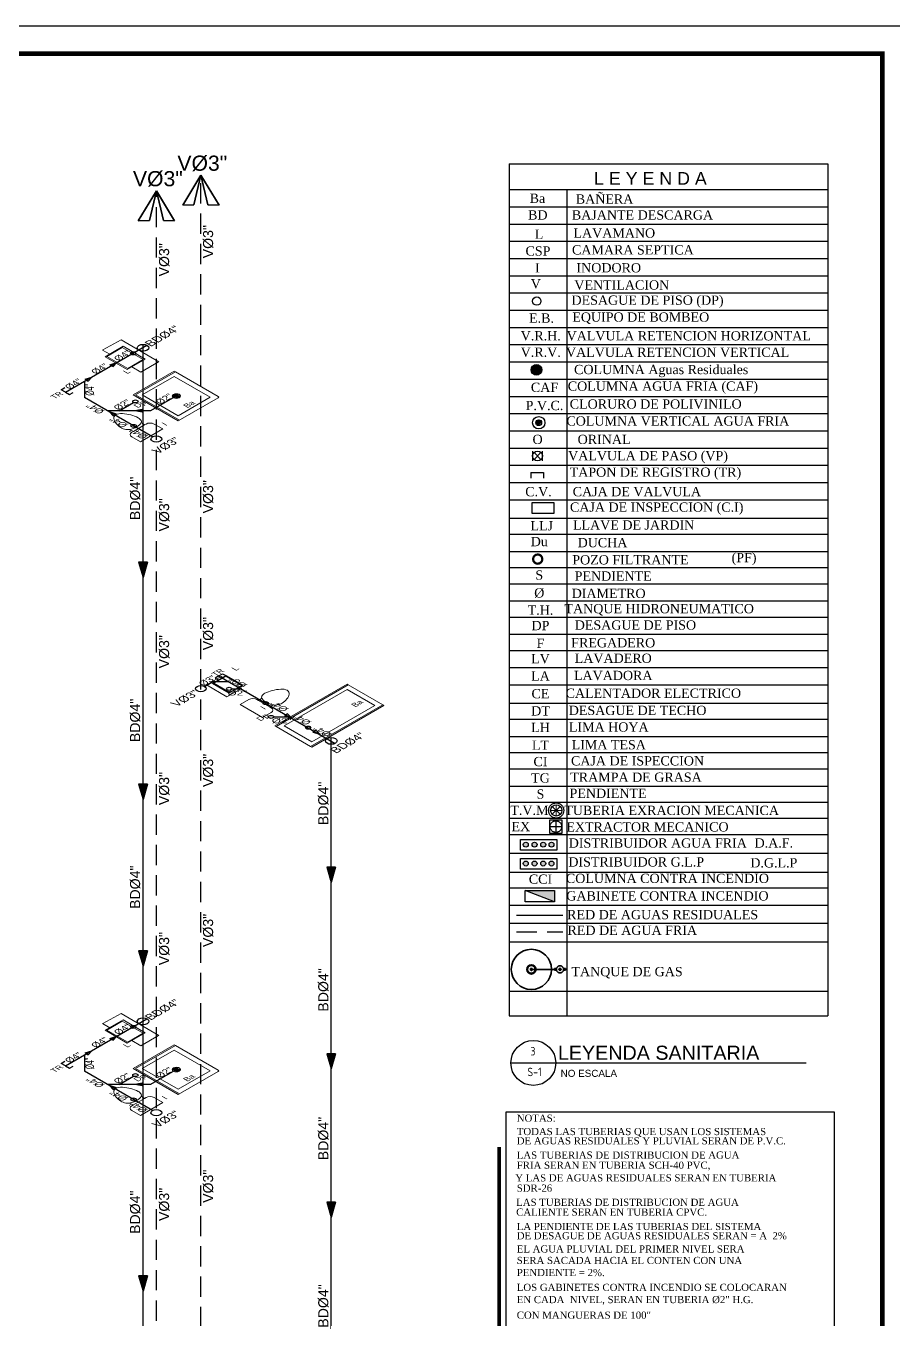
# Model space of a CAD drawing. Header units: feet. Extents: x 1019 to 2236, y -546 to 122.
# Drawn here: x 1098.17 to 1111.77, y -291.55 to -271.27 of the extents above; entities that cross this region are included whole.
import ezdxf
from ezdxf.enums import TextEntityAlignment as Align

# ---------------------------------------------------------------- set-up
doc = ezdxf.new("R2010")
doc.units = ezdxf.units.FT
doc.header["$LTSCALE"] = 0.05
doc.header["$MEASUREMENT"] = 0
doc.linetypes.add('ACAD_ISO14W100', pattern=[25.5, 12, -3, 0.5, -3, 0.5, -3, 0.5, -3])
doc.linetypes.add('HIDDEN', pattern=[9.525, 6.35, -3.175])
for name, color, linetype in [('2', 7, 'Continuous'), ('8', 7, 'Continuous'), ('AGUAS-N', 4, 'Continuous'), ('AGUASNEGRAS', 4, 'Continuous'), ('ANNOBJ', 2, 'Continuous'), ('LINEA-L', 3, 'Continuous'), ('MARCO', 1, 'Continuous'), ('techo2', 3, 'Continuous'), ('TEXTO', 2, 'Continuous'), ('TEXTO1', 4, 'Continuous'), ('TEXTO2', 2, 'Continuous'), ('textos', 7, 'Continuous'), ('TEXXT', 2, 'Continuous'), ('VUELO', 8, 'HIDDEN')]:
    doc.layers.add(name, color=color, linetype=linetype)
for name, color, linetype, lineweight in [('AGUA POTABLE', 5, 'HIDDEN', 35), ('AGUAFRIA', 5, 'HIDDEN', 30), ('CE-Hormigón-Muros Contención', 250, 'Continuous', 0), ('GAS', 6, 'ACAD_ISO14W100', 35), ('I-FURN', 8, 'Continuous', 0), ('P-SANR-FIXT', 8, 'Continuous', 9)]:
    doc.layers.add(name, color=color, linetype=linetype, lineweight=lineweight)
doc.styles.add('DAMIAN', font='arial.ttf', dxfattribs={"height": 0.12})
doc.styles.add('GDG', font='times.ttf', dxfattribs={"height": 0.15})
doc.styles.add('RD100', font='ARCHITXT.SHX', dxfattribs={"width": 0.9, "height": 0.125})
doc.styles.get("Standard").update_dxf_attribs({"font": 'arial.ttf'})
doc.styles.add('STYLE2', font='arial.ttf')
doc.linetypes.add('GAS_LINE', pattern='A,12.7,-5.08,["GAS",Standard,S=2.54,R=0,X=-2.54,Y=-1.27],-6.35', length=24.13)

msp = doc.modelspace()

# ---------------------------------------------------------------- hatches: boundary and pattern name
at = {"layer": 'AGUASNEGRAS', "ltscale": 3, "extrusion": (0, 0.816497, 0.57735)}
h = msp.add_hatch(color=256, dxfattribs=at)
h.dxf.hatch_style = 1
edge = h.paths.add_edge_path()
edge.add_arc((-1099.85, 127.024), 0.0413, -135, 225)
h = msp.add_hatch(color=256, dxfattribs=at)
h.dxf.hatch_style = 1
edge = h.paths.add_edge_path()
edge.add_arc((-1099.85, 127.024), 0.0413, -135, 225)
h = msp.add_hatch(color=256, dxfattribs=at)
h.dxf.hatch_style = 1
edge = h.paths.add_edge_path()
edge.add_arc((-1100.005, 126.873), 0.091, -135, 225)
at = {"layer": 'AGUASNEGRAS', "extrusion": (2.66454e-15, 0.816497, 0.57735)}
for points in [[(-1099.535, 127.388), (-1099.595, 127.278), (-1099.486, 127.339)], [(-1099.144, 127.778), (-1099.204, 127.669), (-1099.095, 127.73)], [(-1099.535, 127.388), (-1099.595, 127.278), (-1099.486, 127.339)], [(-1099.144, 127.778), (-1099.204, 127.669), (-1099.095, 127.73)]]:
    msp.add_hatch(color=256, dxfattribs=at).paths.add_polyline_path(points)
at = {"layer": 'AGUASNEGRAS', "ltscale": 3, "extrusion": (0, 0.816497, 0.57735)}
h = msp.add_hatch(color=256, dxfattribs=at)
h.dxf.hatch_style = 1
edge = h.paths.add_edge_path()
edge.add_arc((-1099.885, 128.333), 0.0413, -135, 225)
h = msp.add_hatch(color=256, dxfattribs=at)
h.dxf.hatch_style = 1
edge = h.paths.add_edge_path()
edge.add_arc((-1100.544, 128.168), 0.0413, -135, 225)
at = {"layer": 'AGUASNEGRAS', "extrusion": (2.58127e-15, 0.816497, 0.57735)}
msp.add_hatch(color=256, dxfattribs=at).paths.add_polyline_path([(-1099.587, 128.677), (-1099.478, 128.617), (-1099.538, 128.726)])
msp.add_hatch(color=256, dxfattribs=at).paths.add_polyline_path([(-1099.587, 128.677), (-1099.478, 128.617), (-1099.538, 128.726)])
at = {"layer": 'AGUASNEGRAS', "extrusion": (-5.55112e-17, 0.816497, 0.57735)}
msp.add_hatch(color=256, dxfattribs=at).paths.add_polyline_path([(-1099.993, 128.554), (-1099.874, 128.588), (-1099.993, 128.623)])
msp.add_hatch(color=256, dxfattribs=at).paths.add_polyline_path([(-1099.993, 128.554), (-1099.874, 128.588), (-1099.993, 128.623)])
at = {"layer": 'AGUASNEGRAS', "ltscale": 3, "extrusion": (0, 0.816497, 0.57735)}
h = msp.add_hatch(color=256, dxfattribs=at)
h.dxf.hatch_style = 1
edge = h.paths.add_edge_path()
edge.add_arc((-1099.857, 128.996), 0.0413, -135, 225)
h = msp.add_hatch(color=256, dxfattribs=at)
h.dxf.hatch_style = 1
edge = h.paths.add_edge_path()
edge.add_arc((-1099.857, 128.996), 0.0413, -135, 225)
at = {"layer": 'AGUASNEGRAS'}
for points in [[(1099.936, -279.677), (1100.005, -279.917), (1100.074, -279.677)], [(1099.936, -283.158), (1100.005, -283.398), (1100.074, -283.158)], [(1102.888, -284.459), (1102.957, -284.699), (1103.026, -284.459)], [(1099.936, -285.774), (1100.005, -286.014), (1100.074, -285.774)], [(1102.888, -287.384), (1102.957, -287.624), (1103.026, -287.384)], [(1102.888, -289.713), (1102.957, -289.953), (1103.026, -289.713)], [(1099.936, -290.87), (1100.005, -291.11), (1100.074, -290.87)]]:
    msp.add_hatch(color=256, dxfattribs=at).paths.add_polyline_path(points)
at = {"layer": 'AGUASNEGRAS', "ltscale": 3, "extrusion": (0, 0.816497, 0.57735)}
h = msp.add_hatch(color=256, dxfattribs=at)
h.dxf.hatch_style = 1
edge = h.paths.add_edge_path()
edge.add_arc((-1101.355, 136.137), 0.0413, 45, 405, ccw=False)
h = msp.add_hatch(color=256, dxfattribs=at)
h.dxf.hatch_style = 1
edge = h.paths.add_edge_path()
edge.add_arc((-1101.929, 136.525), 0.0413, 45, 405, ccw=False)
h = msp.add_hatch(color=256, dxfattribs=at)
h.dxf.hatch_style = 1
edge = h.paths.add_edge_path()
edge.add_arc((-1101.929, 136.525), 0.0413, 45, 405, ccw=False)
h = msp.add_hatch(color=256, dxfattribs=at)
h.dxf.hatch_style = 1
edge = h.paths.add_edge_path()
edge.add_arc((-1102.013, 136.899), 0.0413, -135, 225)
at = {"layer": 'AGUASNEGRAS', "extrusion": (-2.58127e-15, 0.816497, 0.57735)}
for points in [[(-1102.223, 136.867), (-1102.332, 136.927), (-1102.272, 136.818)], [(-1102.668, 137.311), (-1102.777, 137.372), (-1102.717, 137.263)]]:
    msp.add_hatch(color=256, dxfattribs=at).paths.add_polyline_path(points)
at = {"layer": 'AGUASNEGRAS', "ltscale": 3, "extrusion": (0, 0.816497, 0.57735)}
h = msp.add_hatch(color=256, dxfattribs=at)
h.dxf.hatch_style = 1
edge = h.paths.add_edge_path()
edge.add_arc((-1102.596, 137.193), 0.0413, -135, 225)
h = msp.add_hatch(color=256, dxfattribs=at)
h.dxf.hatch_style = 1
edge = h.paths.add_edge_path()
edge.add_arc((-1102.957, 137.553), 0.091, 45, 405, ccw=False)
h = msp.add_hatch(color=256, dxfattribs=at)
h.dxf.hatch_style = 1
edge = h.paths.add_edge_path()
edge.add_arc((-1099.85, 127.024), 0.0413, -135, 225)
h = msp.add_hatch(color=256, dxfattribs=at)
h.dxf.hatch_style = 1
edge = h.paths.add_edge_path()
edge.add_arc((-1099.85, 127.024), 0.0413, -135, 225)
h = msp.add_hatch(color=256, dxfattribs=at)
h.dxf.hatch_style = 1
edge = h.paths.add_edge_path()
edge.add_arc((-1100.005, 126.873), 0.091, -135, 225)
h = msp.add_hatch(color=256, dxfattribs=at)
h.dxf.hatch_style = 1
edge = h.paths.add_edge_path()
edge.add_arc((-1099.885, 128.333), 0.0413, -135, 225)
h = msp.add_hatch(color=256, dxfattribs=at)
h.dxf.hatch_style = 1
edge = h.paths.add_edge_path()
edge.add_arc((-1100.544, 128.168), 0.0413, -135, 225)
h = msp.add_hatch(color=256, dxfattribs=at)
h.dxf.hatch_style = 1
edge = h.paths.add_edge_path()
edge.add_arc((-1099.857, 128.996), 0.0413, -135, 225)
h = msp.add_hatch(color=256, dxfattribs=at)
h.dxf.hatch_style = 1
edge = h.paths.add_edge_path()
edge.add_arc((-1099.857, 128.996), 0.0413, -135, 225)
at = {"layer": 'GAS'}
h = msp.add_hatch(color=256, dxfattribs=at)
h.dxf.hatch_style = 1
edge = h.paths.add_edge_path()
edge.add_arc((1106.096, -286.062), 0.0161, 0, 360)
h = msp.add_hatch(color=256, dxfattribs=at)
h.dxf.hatch_style = 1
edge = h.paths.add_edge_path()
edge.add_arc((1106.545, -286.062), 0.0161, 0, 360)
at = {"layer": 'techo2', "linetype": 'Continuous', "ltscale": 0.1}
h = msp.add_hatch(color=256, dxfattribs=at)
h.paths.add_polyline_path([(1106.046, -284.106, 1), (1105.969, -284.106, 1)])
h.paths.add_polyline_path([(1106.185, -284.106, 1), (1106.108, -284.106, 1)])
h.paths.add_polyline_path([(1106.32, -284.106, 1), (1106.243, -284.106, 1)])
h.paths.add_polyline_path([(1106.451, -284.106, 1), (1106.374, -284.106, 1)])
h = msp.add_hatch(color=256, dxfattribs=at)
h.paths.add_polyline_path([(1106.046, -284.403, 1), (1105.969, -284.403, 1)])
h.paths.add_polyline_path([(1106.185, -284.403, 1), (1106.108, -284.403, 1)])
h.paths.add_polyline_path([(1106.32, -284.403, 1), (1106.243, -284.403, 1)])
h.paths.add_polyline_path([(1106.451, -284.403, 1), (1106.374, -284.403, 1)])
msp.add_hatch(color=256, dxfattribs=at).paths.add_polyline_path([(1106.461, -284.825), (1106, -284.825), (1106.461, -285.003)])
at = {"layer": 'TEXTO'}
msp.add_hatch(color=256, dxfattribs=at).paths.add_polyline_path([(1106.26, -276.661, 1), (1106.091, -276.661, 1)])
h = msp.add_hatch(color=256, dxfattribs=at)
h.paths.add_polyline_path([(1106.105, -279.629, 1), (1106.286, -279.629, 1)])
h.paths.add_polyline_path([(1106.25, -279.629, -1), (1106.141, -279.629, -1)], flags=16)

# ---------------------------------------------------------------- linework, layer by layer
at = {"layer": '2', "color": 1, "linetype": 'Continuous'}
for p, q in [((1105.749, -273.429), (1110.747, -273.429)), ((1105.749, -273.429), (1105.749, -286.792)), ((1110.747, -273.429), (1110.747, -286.792)), ((1105.749, -273.834), (1110.747, -273.834)), ((1105.749, -274.104), (1110.747, -274.104)), ((1105.749, -274.375), (1110.747, -274.375)), ((1105.749, -274.645), (1110.747, -274.645)), ((1105.749, -274.915), (1110.747, -274.915)), ((1105.749, -275.185), (1110.747, -275.185)), ((1105.749, -275.456), (1110.747, -275.456)), ((1105.749, -275.726), (1110.747, -275.726)), ((1105.749, -275.996), (1110.747, -275.996)), ((1105.749, -276.266), (1110.747, -276.266)), ((1105.749, -276.537), (1110.747, -276.537)), ((1105.749, -276.807), (1110.747, -276.807)), ((1105.749, -277.077), (1110.747, -277.077)), ((1105.749, -277.347), (1110.747, -277.347)), ((1105.749, -277.618), (1110.747, -277.618)), ((1105.749, -277.888), (1110.747, -277.888)), ((1105.749, -278.158), (1110.747, -278.158)), ((1105.749, -278.428), (1110.747, -278.428)), ((1105.749, -278.699), (1110.747, -278.699)), ((1105.749, -278.986), (1110.747, -278.986)), ((1105.749, -279.239), (1110.747, -279.239)), ((1105.749, -279.509), (1110.747, -279.509)), ((1105.749, -279.762), (1110.747, -279.762)), ((1105.749, -280.015), (1110.747, -280.015)), ((1105.749, -280.285), (1110.747, -280.285)), ((1105.749, -280.538), (1110.747, -280.538)), ((1105.749, -280.808), (1110.747, -280.808)), ((1105.749, -281.06), (1110.747, -281.06)), ((1105.749, -281.33), (1110.747, -281.33)), ((1105.749, -281.601), (1110.747, -281.601)), ((1105.749, -281.888), (1110.747, -281.888)), ((1105.749, -282.141), (1110.747, -282.141)), ((1105.749, -282.411), (1110.747, -282.411)), ((1105.749, -282.664), (1110.747, -282.664)), ((1105.749, -282.917), (1110.747, -282.917)), ((1105.749, -283.187), (1110.747, -283.187)), ((1105.749, -283.44), (1110.747, -283.44)), ((1105.749, -283.692), (1110.747, -283.692)), ((1105.749, -283.945), (1110.747, -283.945)), ((1105.749, -284.242), (1110.747, -284.242)), ((1105.749, -284.54), (1110.747, -284.54)), ((1105.749, -284.783), (1110.747, -284.783)), ((1105.749, -285.053), (1110.747, -285.053)), ((1105.749, -285.34), (1110.747, -285.34)), ((1105.749, -285.34), (1110.747, -285.34)), ((1105.749, -285.628), (1110.747, -285.628)), ((1105.749, -286.402), (1110.747, -286.402)), ((1105.749, -286.792), (1110.747, -286.792))]:
    msp.add_line(p, q, dxfattribs=at)
at = {"layer": '8', "color": 1, "linetype": 'Continuous'}
msp.add_line((1106.65, -273.834), (1106.65, -286.792), dxfattribs=at)
at = {"layer": 'AGUA POTABLE', "ltscale": 3}
for points, elevation in [([(1100.912, -273.611), (1100.627, -274.081), (1100.801, -274.076), (1100.912, -273.611)], -23.926), ([(1100.912, -273.611), (1101.197, -274.081), (1101.023, -274.076), (1100.912, -273.611)], -23.926), ([(1100.215, -273.854), (1099.93, -274.324), (1100.104, -274.319), (1100.215, -273.854)], -32.4), ([(1100.215, -273.854), (1100.501, -274.324), (1100.326, -274.319), (1100.215, -273.854)], -32.4)]:
    msp.add_lwpolyline(points, dxfattribs=dict(at, elevation=elevation))
at = {"layer": 'AGUAFRIA', "extrusion": (0, 0.816497, 0.57735)}
for p, q in [((1100.912, -303.58, -47.935), (1100.912, -273.611, -23.926)), ((1100.215, -299.667, -53.47), (1100.215, -273.854, -32.4))]:
    msp.add_line(p, q, dxfattribs=at)
at = {"layer": 'AGUAS-N', "color": 3, "linetype": 'HIDDEN', "ltscale": 5}
for p, q in [((1106.388, -283.823), (1106.571, -283.823)), ((1106.48, -283.732), (1106.48, -283.914))]:
    msp.add_line(p, q, dxfattribs=at)
msp.add_lwpolyline([(1106.386, -283.716), (1106.574, -283.716), (1106.574, -283.93), (1106.386, -283.93)], close=True, dxfattribs=at)
at = {"layer": 'AGUAS-N', "color": 6, "linetype": 'Continuous', "ltscale": 0.1}
for radius in [0.119, 0.0879]:
    msp.add_circle((1106.486, -283.57), radius, dxfattribs=at)
at = {"layer": 'AGUAS-N', "color": 3, "linetype": 'HIDDEN', "ltscale": 5}
msp.add_circle((1106.48, -283.823), 0.0913, dxfattribs=at)
at = {"layer": 'AGUASNEGRAS', "ltscale": 3, "extrusion": (0, 0.816497, 0.57735)}
for p, q in [((1098.79, -277.013, -39.009), (1100.067, -276.276, -40.051)), ((1100.005, -298.234, -55.497), (1100.005, -276.262, -39.96)), ((1098.722, -276.974, -39.065), (1098.779, -276.94, -39.111)), ((1098.79, -277.013, -39.009), (1098.722, -276.974, -39.065)), ((1099.087, -276.842, -39.251), (1099.087, -277.096, -38.892)), ((1098.79, -277.013, -39.009), (1098.852, -277.049, -38.958)), ((1098.852, -277.049, -38.958), (1098.91, -277.016, -39.005)), ((1100.155, -277.713, -38.02), (1099.087, -277.096, -38.892)), ((1099.629, -277.305, -38.596), (1099.855, -277.174, -38.781)), ((1100.541, -277.064, -38.937), (1100.124, -277.305, -38.596)), ((1100.124, -277.305, -38.596), (1099.449, -277.305, -38.596)), ((1101.193, -281.462, -32.716), (1101.138, -281.494, -32.671)), ((1101.193, -281.462, -32.716), (1101.254, -281.427, -32.766)), ((1101.198, -281.465, -32.712), (1103.021, -282.518, -31.224)), ((1101.254, -281.427, -32.766), (1101.293, -281.449, -32.735)), ((1100.971, -281.627, -32.484), (1101.096, -281.555, -32.586)), ((1101.353, -281.555, -32.586), (1101.096, -281.555, -32.586)), ((1101.138, -281.494, -32.671), (1101.176, -281.517, -32.639)), ((1101.548, -281.667, -32.426), (1101.396, -281.667, -32.426)), ((1102.304, -282.107, -31.805), (1102.054, -282.107, -31.805)), ((1102.957, -304.4, -46.776), (1102.957, -282.428, -31.239)), ((1098.79, -287.576, -46.478), (1100.067, -286.838, -47.52)), ((1098.722, -287.536, -46.533), (1098.779, -287.503, -46.58)), ((1098.79, -287.576, -46.478), (1098.722, -287.536, -46.533)), ((1099.087, -287.404, -46.72), (1099.087, -287.659, -46.36)), ((1098.79, -287.576, -46.478), (1098.852, -287.612, -46.427)), ((1098.852, -287.612, -46.427), (1098.91, -287.579, -46.474)), ((1100.155, -288.275, -45.488), (1099.087, -287.659, -46.36)), ((1099.629, -287.867, -46.065), (1099.855, -287.737, -46.25)), ((1100.541, -287.627, -46.405), (1100.124, -287.867, -46.065)), ((1100.124, -287.867, -46.065), (1099.449, -287.867, -46.065))]:
    msp.add_line(p, q, dxfattribs=at)
at = {"layer": 'AGUASNEGRAS', "extrusion": (0, 0.816497, 0.57735)}
for p, q in [((1099.486, -276.583, -39.616), (1099.595, -276.548, -39.666)), ((1099.486, -276.583, -39.616), (1099.535, -276.611, -39.577)), ((1099.535, -276.611, -39.577), (1099.595, -276.548, -39.666)), ((1099.095, -276.809, -39.297), (1099.204, -276.774, -39.347)), ((1099.144, -276.837, -39.257), (1099.204, -276.774, -39.347)), ((1099.095, -276.809, -39.297), (1099.144, -276.837, -39.257)), ((1099.538, -277.384, -38.484), (1099.478, -277.321, -38.573)), ((1099.587, -277.356, -38.523), (1099.478, -277.321, -38.573)), ((1099.538, -277.384, -38.484), (1099.587, -277.356, -38.523)), ((1099.993, -277.285, -38.624), (1099.874, -277.305, -38.596)), ((1099.993, -277.325, -38.568), (1099.874, -277.305, -38.596)), ((1099.993, -277.325, -38.568), (1099.993, -277.285, -38.624)), ((1102.272, -282.056, -31.877), (1102.223, -282.084, -31.837)), ((1102.272, -282.056, -31.877), (1102.332, -282.119, -31.787)), ((1102.223, -282.084, -31.837), (1102.332, -282.119, -31.787)), ((1102.717, -282.313, -31.514), (1102.668, -282.341, -31.474)), ((1102.668, -282.341, -31.474), (1102.777, -282.376, -31.424)), ((1102.717, -282.313, -31.514), (1102.777, -282.376, -31.424)), ((1099.486, -287.146, -47.085), (1099.595, -287.111, -47.135)), ((1099.486, -287.146, -47.085), (1099.535, -287.174, -47.046)), ((1099.535, -287.174, -47.046), (1099.595, -287.111, -47.135)), ((1099.095, -287.372, -46.766), (1099.204, -287.337, -46.816)), ((1099.144, -287.4, -46.726), (1099.204, -287.337, -46.816)), ((1099.095, -287.372, -46.766), (1099.144, -287.4, -46.726)), ((1099.538, -287.947, -45.953), (1099.478, -287.884, -46.042)), ((1099.587, -287.919, -45.992), (1099.478, -287.884, -46.042)), ((1099.538, -287.947, -45.953), (1099.587, -287.919, -45.992)), ((1099.993, -287.848, -46.093), (1099.874, -287.867, -46.065)), ((1099.993, -287.887, -46.037), (1099.874, -287.867, -46.065)), ((1099.993, -287.887, -46.037), (1099.993, -287.848, -46.093))]:
    msp.add_line(p, q, dxfattribs=at)
at = {"layer": 'AGUASNEGRAS'}
for points, elevation in [([(1100.074, -279.677), (1099.936, -279.677), (1100.005, -279.917)], -42.544), ([(1100.074, -279.677), (1100.005, -279.917)], -42.544), ([(1100.074, -283.158), (1099.936, -283.158), (1100.005, -283.398)], -45.006), ([(1100.074, -283.158), (1100.005, -283.398)], -45.006), ([(1103.026, -284.459), (1102.888, -284.459), (1102.957, -284.699)], -32.845), ([(1103.026, -284.459), (1102.957, -284.699)], -32.845), ([(1100.074, -285.774), (1099.936, -285.774), (1100.005, -286.014)], -46.856), ([(1100.074, -285.774), (1100.005, -286.014)], -46.856), ([(1103.026, -287.384), (1102.888, -287.384), (1102.957, -287.624)], -32.845), ([(1103.026, -287.384), (1102.957, -287.624)], -32.845), ([(1103.026, -289.713), (1102.888, -289.713), (1102.957, -289.953)], -32.845), ([(1103.026, -289.713), (1102.957, -289.953)], -32.845), ([(1100.074, -290.87), (1099.936, -290.87), (1100.005, -291.11)], -50.459), ([(1100.074, -290.87), (1100.005, -291.11)], -50.459)]:
    msp.add_lwpolyline(points, dxfattribs=dict(at, elevation=elevation))
at = {"layer": 'AGUASNEGRAS', "ltscale": 3, "extrusion": (0, 0.816497, 0.57735)}
for centre, radius in [((-1099.85, 127.024, -248.702), 0.0413), ((-1099.85, 127.024, -248.702), 0.0413), ((-1099.85, 127.024, -248.702), 0.0413), ((-1099.85, 127.024, -248.702), 0.0413), ((-1100.005, 126.873, -248.702), 0.091), ((-1099.885, 128.333, -248.702), 0.0413), ((-1099.885, 128.333, -248.702), 0.0413), ((-1100.544, 128.168, -248.702), 0.0413), ((-1100.544, 128.168, -248.702), 0.0413), ((-1099.857, 128.996, -248.702), 0.0413), ((-1099.857, 128.996, -248.702), 0.0413), ((-1099.857, 128.996, -248.702), 0.0413), ((-1099.857, 128.996, -248.702), 0.0413), ((-1100.215, 129.355, -248.702), 0.0851), ((-1100.912, 136.133, -248.702), 0.0837), ((-1101.355, 136.137, -248.702), 0.0413), ((-1101.929, 136.525, -248.702), 0.0413), ((-1101.929, 136.525, -248.702), 0.0413), ((-1102.013, 136.899, -248.702), 0.0413), ((-1102.013, 136.899, -248.702), 0.0413), ((-1102.596, 137.193, -248.702), 0.0413), ((-1102.596, 137.193, -248.702), 0.0413), ((-1102.957, 137.553, -248.702), 0.091), ((-1099.85, 127.024, -261.638), 0.0413), ((-1099.85, 127.024, -261.638), 0.0413), ((-1099.85, 127.024, -261.638), 0.0413), ((-1099.85, 127.024, -261.638), 0.0413), ((-1100.005, 126.873, -261.638), 0.091), ((-1099.885, 128.333, -261.638), 0.0413), ((-1099.885, 128.333, -261.638), 0.0413), ((-1100.544, 128.168, -261.638), 0.0413), ((-1100.544, 128.168, -261.638), 0.0413), ((-1099.857, 128.996, -261.638), 0.0413), ((-1099.857, 128.996, -261.638), 0.0413), ((-1099.857, 128.996, -261.638), 0.0413), ((-1099.857, 128.996, -261.638), 0.0413), ((-1100.215, 129.355, -261.638), 0.0851)]:
    msp.add_circle(centre, radius, dxfattribs=at)
at = {"layer": 'ANNOBJ', "ltscale": 0.05, "elevation": 12.252}
msp.add_lwpolyline([(1105.701, -288.294), (1110.843, -288.294), (1110.843, -291.706), (1105.701, -291.706)], close=True, dxfattribs=at)
at = {"layer": 'ANNOBJ', "ltscale": 0.05, "const_width": 0.0582, "elevation": 12.252}
msp.add_lwpolyline([(1105.589, -288.847), (1105.589, -291.798), (1109.185, -291.796)], dxfattribs=at)
at = {"layer": 'CE-Hormigón-Muros Contención', "linetype": 'Continuous', "ltscale": 0.1}
for p, q in [((1106.486, -283.482), (1106.486, -283.658)), ((1106.398, -283.57), (1106.574, -283.57)), ((1106.549, -283.509), (1106.423, -283.631)), ((1106.423, -283.509), (1106.549, -283.631))]:
    msp.add_line(p, q, dxfattribs=at)
at = {"layer": 'GAS', "linetype": 'GAS_LINE'}
msp.add_line((1106.096, -286.062), (1106.461, -286.062), dxfattribs=at)
at = {"layer": 'GAS'}
for points in [[(1106.491, -286.05), (1106.461, -286.05), (1106.461, -286.074), (1106.491, -286.074), (1106.491, -286.073)], [(1106.599, -286.05), (1106.629, -286.05), (1106.629, -286.074), (1106.599, -286.074), (1106.599, -286.073)]]:
    msp.add_lwpolyline(points, dxfattribs=at)
at = {"layer": 'GAS', "linetype": 'Continuous', "ltscale": 5}
for radius in [0.315, 0.0731, 0.06]:
    msp.add_circle((1106.096, -286.062), radius, dxfattribs=at)
at = {"layer": 'GAS'}
for centre, radius in [((1106.096, -286.062), 0.0161), ((1106.545, -286.062), 0.0555), ((1106.545, -286.062), 0.0161)]:
    msp.add_circle(centre, radius, dxfattribs=at)
at = {"layer": 'I-FURN', "extrusion": (-1.67405e-12, -0.816497, -0.57735)}
for p, q in [((1099.482, -276.414, -39.856), (1099.371, -276.351, -39.945)), ((1099.41, -276.456, -39.797), (1099.693, -276.292, -40.028)), ((1099.679, -276.309, -40.004), (1099.436, -276.45, -39.805)), ((1100.009, -276.5, -39.734), (1099.679, -276.309, -40.004)), ((1099.693, -276.292, -40.028), (1100.038, -276.492, -39.746)), ((1099.756, -276.655, -39.515), (1099.41, -276.456, -39.797)), ((1099.436, -276.45, -39.805), (1099.766, -276.64, -39.536)), ((1100.038, -276.492, -39.746), (1099.756, -276.655, -39.515)), ((1099.766, -276.64, -39.536), (1100.009, -276.5, -39.734)), ((1100.249, -276.536, -39.683), (1099.971, -276.697, -39.456)), ((1099.971, -276.697, -39.456), (1099.827, -276.614, -39.573)), ((1099.482, -286.977, -47.324), (1099.371, -286.913, -47.414)), ((1099.41, -287.018, -47.266), (1099.693, -286.855, -47.497)), ((1099.679, -286.872, -47.473), (1099.436, -287.013, -47.274)), ((1100.009, -287.063, -47.203), (1099.679, -286.872, -47.473)), ((1099.693, -286.855, -47.497), (1100.038, -287.055, -47.214)), ((1099.756, -287.218, -46.983), (1099.41, -287.018, -47.266)), ((1099.436, -287.013, -47.274), (1099.766, -287.203, -47.005)), ((1100.038, -287.055, -47.214), (1099.756, -287.218, -46.983)), ((1099.766, -287.203, -47.005), (1100.009, -287.063, -47.203)), ((1100.249, -287.099, -47.152), (1099.971, -287.259, -46.925)), ((1099.971, -287.259, -46.925), (1099.827, -287.177, -47.042))]:
    msp.add_line(p, q, dxfattribs=at)
at = {"layer": 'I-FURN', "extrusion": (-1.67402e-12, -0.816497, -0.57735)}
for p, q in [((1101.093, -281.58, -32.551), (1101.309, -281.454, -32.728)), ((1101.302, -281.466, -32.711), (1101.115, -281.574, -32.559)), ((1101.554, -281.612, -32.505), (1101.302, -281.466, -32.711)), ((1101.309, -281.454, -32.728), (1101.574, -281.607, -32.511)), ((1101.23, -281.472, -32.703), (1101.002, -281.603, -32.517)), ((1101.32, -281.787, -32.257), (1101.002, -281.603, -32.517)), ((1101.357, -281.732, -32.334), (1101.093, -281.58, -32.551)), ((1101.115, -281.574, -32.559), (1101.368, -281.719, -32.353)), ((1101.23, -281.472, -32.703), (1101.254, -281.486, -32.683)), ((1101.548, -281.656, -32.443), (1101.32, -281.787, -32.257)), ((1101.574, -281.607, -32.511), (1101.357, -281.732, -32.334)), ((1101.368, -281.719, -32.353), (1101.554, -281.612, -32.505)), ((1101.519, -281.639, -32.466), (1101.548, -281.656, -32.443))]:
    msp.add_line(p, q, dxfattribs=at)
at = {"layer": 'LINEA-L'}
msp.add_line((1105.776, -287.53), (1110.404, -287.53), dxfattribs=at)
msp.add_circle((1106.127, -287.53), 0.352, dxfattribs=at)
at = {"layer": 'MARCO'}
msp.add_lwpolyline([(1054.272, -271.268), (1118.772, -271.268), (1118.772, -313.268), (1054.272, -313.268)], close=True, dxfattribs=at)
at = {"layer": 'MARCO', "const_width": 0.075}
msp.add_lwpolyline([(1111.6, -271.702), (1054.706, -271.702), (1054.706, -312.834), (1111.6, -312.834)], close=True, dxfattribs=at)
at = {"layer": 'P-SANR-FIXT', "extrusion": (0, 0.816497, 0.57735)}
for p, q in [((1099.375, -276.349, -39.948), (1099.66, -276.193, -40.169)), ((1100.252, -276.535, -39.685), (1099.66, -276.193, -40.169)), ((1101.186, -277.1, -38.886), (1100.557, -277.463, -38.373)), ((1099.375, -286.912, -47.417), (1099.66, -286.755, -47.638)), ((1100.252, -287.097, -47.154), (1099.66, -286.755, -47.638)), ((1101.186, -287.663, -46.355), (1100.557, -288.026, -45.841))]:
    msp.add_line(p, q, dxfattribs=at)
at = {"layer": 'P-SANR-FIXT', "extrusion": (-1.67411e-12, -0.816497, -0.57735)}
for p, q in [((1100.496, -276.681, -39.478), (1099.85, -277.055, -38.95)), ((1100.514, -276.692, -39.463), (1099.886, -277.055, -38.95)), ((1100.496, -276.764, -39.361), (1099.994, -277.055, -38.95)), ((1100.496, -276.681, -39.478), (1100.514, -276.692, -39.463)), ((1101.06, -277.09, -38.9), (1100.496, -276.764, -39.361)), ((1100.514, -276.692, -39.463), (1101.186, -277.079, -38.915)), ((1099.85, -277.055, -38.95), (1100.557, -277.463, -38.373)), ((1100.575, -277.453, -38.387), (1099.886, -277.055, -38.95)), ((1099.994, -277.055, -38.95), (1100.557, -277.38, -38.49)), ((1100.473, -277.067, -38.933), (1100.536, -277.103, -38.881)), ((1100.542, -277.1, -38.886), (1100.479, -277.063, -38.938)), ((1100.492, -277.056, -38.948), (1100.555, -277.092, -38.897)), ((1100.561, -277.088, -38.902), (1100.498, -277.052, -38.953)), ((1100.511, -277.045, -38.964), (1100.574, -277.081, -38.913)), ((1100.581, -277.077, -38.918), (1100.518, -277.041, -38.969)), ((1100.557, -277.38, -38.49), (1101.06, -277.09, -38.9)), ((1101.531, -281.909, -32.085), (1101.666, -281.831, -32.195)), ((1101.791, -281.831, -32.195), (1101.817, -281.846, -32.174)), ((1101.817, -281.846, -32.174), (1101.869, -281.808, -32.227)), ((1101.817, -281.846, -32.174), (1101.991, -281.946, -32.032)), ((1101.881, -282.111, -31.799), (1101.531, -281.909, -32.085)), ((1102.016, -282.033, -31.909), (1101.881, -282.111, -31.799)), ((1102.056, -281.916, -32.075), (1101.991, -281.946, -32.032)), ((1101.991, -281.946, -32.032), (1102.016, -281.961, -32.012)), ((1100.496, -287.244, -46.947), (1099.85, -287.617, -46.419)), ((1100.514, -287.254, -46.932), (1099.886, -287.617, -46.419)), ((1100.496, -287.327, -46.829), (1099.994, -287.617, -46.419)), ((1100.496, -287.244, -46.947), (1100.514, -287.254, -46.932)), ((1101.06, -287.652, -46.369), (1100.496, -287.327, -46.829)), ((1100.514, -287.254, -46.932), (1101.186, -287.642, -46.384)), ((1099.85, -287.617, -46.419), (1100.557, -288.026, -45.841)), ((1100.575, -288.015, -45.856), (1099.886, -287.617, -46.419)), ((1099.994, -287.617, -46.419), (1100.557, -287.943, -45.959)), ((1100.473, -287.63, -46.402), (1100.536, -287.666, -46.35)), ((1100.542, -287.662, -46.355), (1100.479, -287.626, -46.407)), ((1100.492, -287.618, -46.417), (1100.555, -287.655, -46.366)), ((1100.561, -287.651, -46.371), (1100.498, -287.615, -46.422)), ((1100.511, -287.607, -46.433), (1100.574, -287.644, -46.382)), ((1100.581, -287.64, -46.387), (1100.518, -287.604, -46.438)), ((1100.557, -287.943, -45.959), (1101.06, -287.652, -46.369))]:
    msp.add_line(p, q, dxfattribs=at)
at = {"layer": 'P-SANR-FIXT', "extrusion": (-1.67405e-12, -0.816497, -0.57735)}
for p, q in [((1099.854, -277.626, -38.142), (1099.789, -277.596, -38.184)), ((1099.854, -277.626, -38.142), (1100.028, -277.525, -38.284)), ((1100.314, -277.589, -38.195), (1099.964, -277.791, -37.909)), ((1099.976, -277.488, -38.337), (1100.028, -277.525, -38.284)), ((1100.028, -277.525, -38.284), (1100.053, -277.511, -38.305)), ((1100.179, -277.511, -38.305), (1100.314, -277.589, -38.195)), ((1099.829, -277.64, -38.121), (1099.854, -277.626, -38.142)), ((1099.964, -277.791, -37.909), (1099.829, -277.713, -38.019)), ((1099.854, -288.188, -45.611), (1099.789, -288.159, -45.653)), ((1099.854, -288.188, -45.611), (1100.028, -288.088, -45.753)), ((1100.314, -288.151, -45.664), (1099.964, -288.353, -45.378)), ((1099.976, -288.051, -45.806), (1100.028, -288.088, -45.753)), ((1100.028, -288.088, -45.753), (1100.053, -288.073, -45.774)), ((1100.179, -288.073, -45.774), (1100.314, -288.151, -45.664)), ((1099.829, -288.203, -45.59), (1099.854, -288.188, -45.611)), ((1099.964, -288.353, -45.378), (1099.829, -288.276, -45.488))]:
    msp.add_line(p, q, dxfattribs=at)
at = {"layer": 'P-SANR-FIXT', "extrusion": (1.67368e-12, -0.816497, -0.57735)}
for p, q in [((1103.206, -281.591, -32.534), (1102.075, -282.245, -31.61)), ((1102.093, -282.255, -31.596), (1103.224, -281.602, -32.519)), ((1103.206, -281.674, -32.417), (1102.219, -282.245, -31.61)), ((1102.651, -282.494, -31.257), (1103.639, -281.924, -32.064)), ((1102.075, -282.245, -31.61), (1102.093, -282.255, -31.596)), ((1102.633, -282.567, -31.155), (1102.093, -282.255, -31.596)), ((1102.219, -282.245, -31.61), (1102.651, -282.494, -31.257))]:
    msp.add_line(p, q, dxfattribs=at)
at = {"layer": 'P-SANR-FIXT', "extrusion": (-1.67494e-12, -0.816497, -0.57735)}
for p, q in [((1103.206, -281.591, -32.534), (1103.224, -281.602, -32.519)), ((1103.764, -281.913, -32.079), (1103.224, -281.602, -32.519)), ((1103.206, -281.674, -32.417), (1103.639, -281.924, -32.064))]:
    msp.add_line(p, q, dxfattribs=at)
at = {"layer": 'P-SANR-FIXT', "extrusion": (1.67494e-12, -0.816497, -0.57735)}
for p, q in [((1102.633, -282.567, -31.155), (1103.764, -281.913, -32.079)), ((1103.782, -281.924, -32.064), (1102.651, -282.577, -31.14)), ((1102.651, -282.577, -31.14), (1102.633, -282.567, -31.155))]:
    msp.add_line(p, q, dxfattribs=at)
at = {"layer": 'P-SANR-FIXT', "extrusion": (-1.67368e-12, -0.816497, -0.57735)}
msp.add_line((1103.782, -281.924, -32.064), (1103.764, -281.913, -32.079), dxfattribs=at)
at = {"layer": 'P-SANR-FIXT', "extrusion": (-1.67411e-12, -0.816497, -0.57735)}
for centre, radius, start, end in [((1100.527, 128.185, 248.702), 0.0635, 45, 225), ((1100.527, 128.185, 248.702), 0.0635, 45, 225), ((1100.476, 128.173, 248.702), 0.00444, 135, 315), ((1100.527, 128.185, 248.702), 0.0635, 225, 45), ((1100.527, 128.185, 248.702), 0.0635, 225, 45), ((1100.495, 128.154, 248.702), 0.00444, 135, 315), ((1100.514, 128.135, 248.702), 0.00444, 135, 315), ((1100.539, 128.236, 248.702), 0.00444, 315, 135), ((1100.558, 128.217, 248.702), 0.00444, 315, 135), ((1100.578, 128.198, 248.702), 0.00444, 315, 135), ((1101.168, 128.216, 248.702), 0.0254, 315, 45), ((1102.214, 136.584, 248.702), 0.441, 227.709, 263.5058), ((1102.18, 136.28, 248.702), 0.136, 263.5058, 310.219), ((1101.729, 136.491, 248.702), 0.0889, 225, 315), ((1101.965, 136.363, 248.702), 0.0995, 164.8981, 196.0596), ((1102.03, 136.381, 248.702), 0.167, 196.0596, 227.709), ((1102.126, 136.319, 248.702), 0.266, 135.1019, 164.8981), ((1101.86, 136.23, 248.702), 0.441, 6.4942, 42.291), ((1102.164, 136.264, 248.702), 0.136, 319.781, 6.4942), ((1102.125, 136.318, 248.702), 0.266, 105.1019, 134.8981), ((1101.953, 136.716, 248.702), 0.0889, 315, 45), ((1102.082, 136.48, 248.702), 0.0995, 73.9404, 105.1019), ((1102.063, 136.414, 248.702), 0.167, 42.291, 73.9404), ((1100.527, 128.185, 261.638), 0.0635, 45, 225), ((1100.527, 128.185, 261.638), 0.0635, 45, 225), ((1100.476, 128.173, 261.638), 0.00444, 135, 315), ((1100.527, 128.185, 261.638), 0.0635, 225, 45), ((1100.527, 128.185, 261.638), 0.0635, 225, 45), ((1100.495, 128.154, 261.638), 0.00444, 135, 315), ((1100.514, 128.135, 261.638), 0.00444, 135, 315), ((1100.539, 128.236, 261.638), 0.00444, 315, 135), ((1100.558, 128.217, 261.638), 0.00444, 315, 135), ((1100.578, 128.198, 261.638), 0.00444, 315, 135), ((1101.168, 128.216, 261.638), 0.0254, 315, 45)]:
    msp.add_arc(centre, radius, start, end, dxfattribs=at)
at = {"layer": 'P-SANR-FIXT', "extrusion": (-1.67405e-12, -0.816497, -0.57735)}
for centre, radius, start, end in [((1099.681, 128.781, 248.702), 0.136, 173.5058, 220.219), ((1099.665, 128.797, 248.702), 0.136, 229.781, 276.4942), ((1099.631, 129.101, 248.702), 0.441, 276.4942, 312.291), ((1099.815, 128.898, 248.702), 0.167, 312.291, 343.9404), ((1099.985, 128.747, 248.702), 0.441, 137.709, 173.5058), ((1099.782, 128.931, 248.702), 0.167, 106.0596, 137.709), ((1099.763, 128.997, 248.702), 0.0995, 74.8981, 106.0596), ((1099.72, 128.835, 248.702), 0.266, 45.1019, 74.8981), ((1099.719, 128.836, 248.702), 0.266, 15.1019, 44.8981), ((1099.88, 128.88, 248.702), 0.0995, 343.9404, 15.1019), ((1100.116, 129.008, 248.702), 0.0889, 225, 315), ((1099.892, 129.233, 248.702), 0.0889, 135, 225), ((1099.681, 128.781, 261.638), 0.136, 173.5058, 220.219), ((1099.665, 128.797, 261.638), 0.136, 229.781, 276.4942), ((1099.631, 129.101, 261.638), 0.441, 276.4942, 312.291), ((1099.985, 128.747, 261.638), 0.441, 137.709, 173.5058), ((1099.782, 128.931, 261.638), 0.167, 106.0596, 137.709), ((1099.763, 128.997, 261.638), 0.0995, 74.8981, 106.0596), ((1099.72, 128.835, 261.638), 0.266, 45.1019, 74.8981), ((1099.719, 128.836, 261.638), 0.266, 15.1019, 44.8981), ((1099.815, 128.898, 261.638), 0.167, 312.291, 343.9404), ((1099.88, 128.88, 261.638), 0.0995, 343.9404, 15.1019), ((1100.116, 129.008, 261.638), 0.0889, 225, 315), ((1099.892, 129.233, 261.638), 0.0889, 135, 225)]:
    msp.add_arc(centre, radius, start, end, dxfattribs=at)
at = {"layer": 'P-SANR-FIXT', "extrusion": (1.67368e-12, -0.816497, -0.57735)}
for centre in [(1102.568, 137.189, 248.702), (1102.568, 137.189, 248.702), (1102.587, 137.208, 248.702), (1102.587, 137.208, 248.702), (1102.595, 137.162, 248.702), (1102.614, 137.181, 248.702), (1102.633, 137.201, 248.702), (1102.606, 137.228, 248.702), (1102.606, 137.228, 248.702)]:
    msp.add_arc(centre, 0.00444, 225, 45, dxfattribs=at)
at = {"layer": 'techo2', "linetype": 'Continuous', "ltscale": 0.1}
msp.add_line((1106.461, -285.003), (1106, -284.825), dxfattribs=at)
for points in [[(1105.928, -284.026), (1106.493, -284.026), (1106.493, -284.192), (1105.928, -284.192)], [(1105.928, -284.324), (1106.493, -284.324), (1106.493, -284.49), (1105.928, -284.49)], [(1106, -284.825), (1106.461, -284.825), (1106.461, -285.003), (1106, -285.003)]]:
    msp.add_lwpolyline(points, close=True, dxfattribs=at)
for centre in [(1106.008, -284.106), (1106.146, -284.106), (1106.282, -284.106), (1106.412, -284.106), (1106.008, -284.403), (1106.146, -284.403), (1106.282, -284.403), (1106.412, -284.403)]:
    msp.add_circle(centre, 0.0384, dxfattribs=at)
at = {"layer": 'TEXTO'}
for p, q in [((1106.166, -277.491), (1106.213, -277.445)), ((1106.172, -277.511), (1106.233, -277.45)), ((1106.183, -277.525), (1106.247, -277.462)), ((1106.2, -277.534), (1106.255, -277.479)), ((1106.228, -277.532), (1106.253, -277.506)), ((1106.115, -277.934), (1106.115, -278.089)), ((1106.138, -277.957), (1106.247, -278.067)), ((1106.138, -278.067), (1106.247, -277.957)), ((1106.27, -278.089), (1106.27, -277.934)), ((1106.09, -278.272), (1106.287, -278.272)), ((1106.09, -278.272), (1106.09, -278.359)), ((1106.287, -278.272), (1106.287, -278.359))]:
    msp.add_line(p, q, dxfattribs=at)
for centre, radius in [((1106.18, -275.583), 0.0659), ((1106.176, -276.661, 8.956), 0.0845), ((1106.211, -277.49), 0.0966), ((1106.211, -277.49), 0.0452), ((1106.193, -278.012), 0.0776)]:
    msp.add_circle(centre, radius, dxfattribs=at)
msp.add_3dface([(1106.111, -278.742), (1106.448, -278.742), (1106.448, -278.915), (1106.111, -278.915)], dxfattribs=at)
at = {"layer": 'VUELO', "color": 20, "linetype": 'Continuous'}
msp.add_line((1105.865, -285.214, -31.807), (1106.588, -285.214, -31.807), dxfattribs=at)
at = {"layer": 'VUELO', "color": 8, "linetype": 'HIDDEN'}
msp.add_line((1105.865, -285.474, -31.807), (1106.588, -285.474, -31.807), dxfattribs=at)

# ---------------------------------------------------------------- texts
at = {"layer": 'TEXTO', "style": 'GDG'}
for s, height, p in [('Ba', 0.1454, (1106.191, -273.972)), ('BAÑERA', 0.1454, (1107.244, -273.963)), ('BD', 0.1454, (1106.197, -274.233)), ('BAJANTE DESCARGA', 0.14542, (1107.839, -274.233)), ('L', 0.145, (1106.217, -274.534)), ('LAVAMANO', 0.1454, (1107.397, -274.517)), ('CSP', 0.1454, (1106.2, -274.798)), ('CAMARA SEPTICA', 0.14542, (1107.688, -274.78)), ('I', 0.145, (1106.191, -275.062)), ('INODORO', 0.1454, (1107.31, -275.061)), ('V', 0.145, (1106.166, -275.313)), ('VENTILACION', 0.14542, (1107.514, -275.331)), ('DESAGUE DE PISO (DP)', 0.14542, (1107.918, -275.588)), ('E.B.', 0.1454, (1106.255, -275.851)), ('EQUIPO DE BOMBEO', 0.14542, (1107.812, -275.851)), ('V.R.H.', 0.1454, (1106.243, -276.128)), ('VALVULA RETENCION HORIZONTAL', 0.14542, (1108.564, -276.128)), ('V.R.V.', 0.1454, (1106.243, -276.386)), ('VALVULA RETENCION VERTICAL', 0.14542, (1108.39, -276.386)), ('COLUMNA Aguas Residuales', 0.14542, (1108.132, -276.676)), (' CAF ', 0.1454, (1106.302, -276.936)), ('COLUMNA AGUA FRIA (CAF)', 0.14542, (1108.159, -276.936)), ('P.V.C.', 0.1454, (1106.302, -277.221)), ('CLORURO DE POLIVINILO', 0.14542, (1108.046, -277.198)), ('COLUMNA VERTICAL AGUA FRIA', 0.14542, (1108.393, -277.464)), ('O          ORINAL', 0.14542, (1106.883, -277.752)), ('VALVULA DE PASO (VP)', 0.14542, (1107.926, -278.027)), ('TAPON DE REGISTRO (TR)', 0.14542, (1108.042, -278.285)), ('C.V.      CAJA DE VALVULA', 0.14542, (1107.379, -278.572)), ('CAJA DE INSPECCION (C.I)', 0.14542, (1108.062, -278.833)), ('LLJ', 0.1454, (1106.259, -279.107)), ('LLAVE DE JARDIN', 0.14542, (1107.7, -279.095)), ('Du', 0.1454, (1106.22, -279.355)), ('DUCHA', 0.1454, (1107.212, -279.371)), ('POZO FILTRANTE', 0.14542, (1107.65, -279.64)), ('(PF)', 0.1454, (1109.432, -279.624)), ('S', 0.145, (1106.22, -279.879)), ('PENDIENTE', 0.1454, (1107.379, -279.895)), ('%%C', 0.1454, (1106.22, -280.159)), ('DIAMETRO', 0.1454, (1107.308, -280.167)), ('T.H.', 0.1454, (1106.239, -280.43)), ('TANQUE HIDRONEUMATICO', 0.14542, (1108.101, -280.423)), ('DP', 0.1454, (1106.239, -280.671)), ('DESAGUE DE PISO', 0.14542, (1107.728, -280.663)), ('F', 0.145, (1106.239, -280.949)), ('FREGADERO', 0.1454, (1107.38, -280.941)), ('LV', 0.1454, (1106.239, -281.192)), ('LAVADERO', 0.1454, (1107.38, -281.184)), ('LA', 0.1454, (1106.239, -281.461)), ('LAVADORA', 0.1454, (1107.38, -281.454)), ('CE', 0.1454, (1106.239, -281.739)), ('CALENTADOR ELECTRICO', 0.14542, (1108.009, -281.732)), ('DT', 0.1454, (1106.239, -282.009)), ('DESAGUE DE TECHO', 0.14542, (1107.762, -282.001)), ('LH', 0.1454, (1106.239, -282.269)), ('LIMA HOYA', 0.1454, (1107.31, -282.262)), ('LT', 0.1454, (1106.239, -282.547)), ('LIMA TESA', 0.1454, (1107.31, -282.54)), ('CI', 0.1454, (1106.239, -282.804)), ('CAJA DE ISPECCION', 0.14542, (1107.761, -282.792, 24.467)), ('TG', 0.1454, (1106.239, -283.061)), ('TRAMPA DE GRASA', 0.14542, (1107.737, -283.049, 24.467)), ('S', 0.145, (1106.239, -283.313)), ('PENDIENTE', 0.1454, (1107.299, -283.301, 24.467)), ('T.V.M', 0.1454, (1106.065, -283.569)), ('TUBERIA EXRACION MECANICA', 0.14542, (1108.296, -283.569)), ('EX', 0.1454, (1105.931, -283.823)), ('EXTRACTOR MECANICO', 0.14542, (1107.917, -283.828, 24.467)), ('DISTRIBUIDOR AGUA FRIA', 0.14542, (1108.079, -284.081, 24.467)), ('D.A.F.', 0.1454, (1109.899, -284.081, 24.467)), ('DISTRIBUIDOR G.L.P ', 0.14542, (1107.768, -284.378, 24.467)), ('D.G.L.P', 0.1454, (1109.899, -284.392, 24.467)), ('CCI', 0.1454, (1106.239, -284.648)), ('COLUMNA CONTRA INCENDIO', 0.14542, (1108.23, -284.635, 24.467)), ('GABINETE CONTRA INCENDIO', 0.14542, (1108.23, -284.91, 24.467)), ('RED DE AGUAS RESIDUALES', 0.14542, (1108.155, -285.204)), ('RED DE AGUA FRIA', 0.14542, (1107.679, -285.449)), ('TANQUE DE GAS', 0.14542, (1107.597, -286.114))]:
    msp.add_text(s, height=height, dxfattribs=at).set_placement(p, align=Align.MIDDLE)
at = {"layer": 'TEXTO', "style": 'RD100'}
for s, height, p in [('3', 0.133, (1106.12, -287.413)), ('S-1', 0.1327, (1106.146, -287.737))]:
    msp.add_text(s, height=height, dxfattribs=at).set_placement(p, align=Align.CENTER)
at = {"layer": 'TEXTO', "style": 'GDG'}
for s, height, p in [('NOTAS:', 0.112, (1105.867, -288.339)), ('TODAS LAS TUBERIAS QUE USAN LOS SISTEMAS  ', 0.11203, (1105.867, -288.549)), ('DE AGUAS RESIDUALES Y PLUVIAL SERAN DE P.V.C.', 0.11203, (1105.867, -288.694)), ('LAS TUBERIAS DE DISTRIBUCION DE AGUA  ', 0.11203, (1105.867, -288.918)), ('FRIA SERAN EN TUBERIA SCH-40 PVC, ', 0.11203, (1105.867, -289.077)), ('Y LAS DE AGUAS RESIDUALES SERAN EN TUBERIA  ', 0.11203, (1105.844, -289.275)), ('  SDR-26', 0.112, (1105.783, -289.436)), ('LAS TUBERIAS DE DISTRIBUCION DE AGUA  ', 0.11203, (1105.858, -289.658)), ('CALIENTE SERAN EN TUBERIA CPVC. ', 0.11203, (1105.858, -289.812)), ('LA PENDIENTE DE LAS TUBERIAS DEL SISTEMA', 0.11203, (1105.867, -290.038)), ('DE DESAGUE DE AGUAS RESIDUALES SERAN = A  2%%%', 0.11203, (1105.867, -290.183)), ('EL AGUA PLUVIAL DEL PRIMER NIVEL SERA ', 0.11203, (1105.867, -290.39)), ('SERA SACADA HACIA EL CONTEN CON UNA', 0.11203, (1105.867, -290.57)), ('PENDIENTE = 2%%%.', 0.11203, (1105.867, -290.76)), ('LOS GABINETES CONTRA INCENDIO SE COLOCARAN', 0.11203, (1105.867, -290.992)), ('EN CADA  NIVEL, SERAN EN TUBERIA %%C2" H.G.', 0.11203, (1105.867, -291.184)), ('CON MANGUERAS DE 100" ', 0.11203, (1105.867, -291.428))]:
    msp.add_text(s, height=height, dxfattribs=at).set_placement(p, align=Align.TOP_LEFT)
at = {"layer": 'TEXTO1', "style": 'STYLE2'}
msp.add_text('LEYENDA SANITARIA', height=0.22124, dxfattribs=at).set_placement((1106.512, -287.48))
at = {"layer": 'TEXTO2', "insert": (1106.555, -287.637), "char_height": 0.11062, "attachment_point": 1, "style": 'STYLE2'}
msp.add_mtext('NO ESCALA  ', dxfattribs=at)
at = {"layer": 'textos', "color": 7, "style": 'DAMIAN'}
msp.add_text('L E Y E N D A', height=0.19982, dxfattribs=at).set_placement((1107.963, -273.66), align=Align.MIDDLE)
at = {"layer": 'TEXXT', "extrusion": (0, 0.816497, 0.57735), "style": 'DAMIAN'}
for s, height, rotation, p in [(' BDØ4"', 0.1584, 225, (-1100.083, 126.897, -248.702)), (' Ø4"', 0.132, 225, (-1099.586, 127.281, -248.702)), (' Ø4"', 0.132, 225, (-1099.229, 127.638, -248.702)), (' Ø4"', 0.132, 225, (-1098.817, 128.05, -248.702)), (' L', 0.11, 225, (-1099.728, 127.621, -248.702)), (' TR', 0.11, 225, (-1098.589, 128.305, -248.702)), (' Ø4"', 0.132, 270, (-1099.234, 128.225, -248.702)), (' Ø2"', 0.132, 225, (-1099.581, 128.615, -248.702)), (' Dp', 0.11, 225, (-1099.893, 128.546, -248.702)), (' Ø2"', 0.132, 225, (-1100.239, 128.456, -248.702)), (' Ba', 0.11, 225, (-1100.67, 128.546, -248.702)), (' Ø4"', 0.132, 315, (-1099.448, 128.629, -248.702)), (' Ø4"', 0.132, 315, (-1099.815, 128.996, -248.702)), (' Ø4"', 0.132, 315, (-1100.128, 129.309, -248.702)), (' I', 0.11, 225, (-1100.335, 129.03, -248.702)), ('VØ', 0.1584, 225, (-1100.24, 129.767, -248.702)), ('3', 0.158, 225, (-1100.466, 129.541, -248.702)), ('"', 0.158, 225, (-1100.553, 129.454, -248.702)), (' Ø3"', 0.132, 225, (-1100.918, 136.108, -248.702)), (' TR', 0.11, 225, (-1101.117, 135.833, -248.702)), (' L', 0.11, 225, (-1101.429, 135.684, -248.702)), (' Ø3"', 0.132, 315, (-1101.684, 136.065, -248.702)), ('VØ', 0.1584, 225, (-1100.536, 136.635, -248.702)), ('3', 0.158, 225, (-1100.762, 136.409, -248.702)), ('"', 0.158, 225, (-1100.849, 136.322, -248.702)), (' Ø2"', 0.132, 180, (-1101.279, 136.317, -248.702)), (' Ba', 0.11, 225, (-1103.306, 136.673, -248.702)), (' Dp', 0.11, 225, (-1101.818, 137.05, -248.702)), (' I', 0.11, 225, (-1101.882, 136.738, -248.702)), (' Ø4"', 0.132, 315, (-1102.333, 136.715, -248.702)), (' Ø2"', 0.132, 180, (-1101.973, 137.071, -248.702)), (' Ø4"', 0.132, 315, (-1102.692, 137.074, -248.702)), (' Ø4"', 0.132, 315, (-1103.011, 137.393, -248.702)), (' BDØ4"', 0.1584, 225, (-1102.989, 137.945, -248.702)), (' BDØ4"', 0.1584, 225, (-1100.083, 126.897, -261.638)), (' Ø4"', 0.132, 225, (-1099.586, 127.281, -261.638)), (' Ø4"', 0.132, 225, (-1099.229, 127.638, -261.638)), (' L', 0.11, 225, (-1099.728, 127.621, -261.638)), (' Ø4"', 0.132, 225, (-1098.817, 128.05, -261.638)), (' Ø4"', 0.132, 270, (-1099.234, 128.225, -261.638)), (' TR', 0.11, 225, (-1098.589, 128.305, -261.638)), (' Ø2"', 0.132, 225, (-1099.581, 128.615, -261.638)), (' Dp', 0.11, 225, (-1099.893, 128.546, -261.638)), (' Ø2"', 0.132, 225, (-1100.239, 128.456, -261.638)), (' Ba', 0.11, 225, (-1100.67, 128.546, -261.638)), (' Ø4"', 0.132, 315, (-1099.448, 128.629, -261.638)), (' Ø4"', 0.132, 315, (-1099.815, 128.996, -261.638)), (' I', 0.11, 225, (-1100.335, 129.03, -261.638)), (' Ø4"', 0.132, 315, (-1100.128, 129.309, -261.638)), ('VØ', 0.1584, 225, (-1100.24, 129.767, -261.638)), ('3', 0.158, 225, (-1100.466, 129.541, -261.638)), ('"', 0.158, 225, (-1100.553, 129.454, -261.638))]:
    msp.add_text(s, height=height, rotation=rotation, dxfattribs=at).set_placement(p)
at = {"layer": 'TEXXT', "char_height": 0.2376, "width": 6.27264, "attachment_point": 3, "style": 'DAMIAN'}
for insert in [(1101.326, -273.302, -53.49), (1100.629, -273.545, -61.964)]:
    msp.add_mtext('{\\fArial|b0|i0|c238|p34;V%%C}3{\\fArial|b0|i0|c238|p34;"}', dxfattribs=dict(at, insert=insert))
at = {"layer": 'TEXXT', "char_height": 0.1584, "width": 4.18176, "attachment_point": 3, "rotation": 90, "style": 'DAMIAN'}
for s, insert in [('{\\fArial|b0|i0|c238|p34;V%%C}3{\\fArial|b0|i0|c238|p34;"}', (1100.946, -274.391, -7.255)), ('{\\fArial|b0|i0|c238|p34;V%%C}3{\\fArial|b0|i0|c238|p34;"}', (1100.256, -274.675, -7.255)), (' BD%%C4"', (1099.801, -278.337, -42.544)), ('{\\fArial|b0|i0|c238|p34;V%%C}3{\\fArial|b0|i0|c238|p34;"}', (1100.946, -278.391, -7.255)), ('{\\fArial|b0|i0|c238|p34;V%%C}3{\\fArial|b0|i0|c238|p34;"}', (1100.256, -278.675, -7.255)), ('{\\fArial|b0|i0|c238|p34;V%%C}3{\\fArial|b0|i0|c238|p34;"}', (1100.946, -280.537, -7.255)), ('{\\fArial|b0|i0|c238|p34;V%%C}3{\\fArial|b0|i0|c238|p34;"}', (1100.256, -280.821, -7.255)), (' BD%%C4"', (1099.801, -281.818, -45.006)), ('{\\fArial|b0|i0|c238|p34;V%%C}3{\\fArial|b0|i0|c238|p34;"}', (1100.946, -282.682, -7.255)), ('{\\fArial|b0|i0|c238|p34;V%%C}3{\\fArial|b0|i0|c238|p34;"}', (1100.256, -282.966, -7.255)), (' BD%%C4"', (1102.753, -283.119, -32.845)), (' BD%%C4"', (1099.801, -284.434, -46.856)), ('{\\fArial|b0|i0|c238|p34;V%%C}3{\\fArial|b0|i0|c238|p34;"}', (1100.946, -285.191, -7.255)), ('{\\fArial|b0|i0|c238|p34;V%%C}3{\\fArial|b0|i0|c238|p34;"}', (1100.256, -285.476, -7.255)), (' BD%%C4"', (1102.753, -286.044, -32.845)), (' BD%%C4"', (1102.753, -288.374, -32.845)), ('{\\fArial|b0|i0|c238|p34;V%%C}3{\\fArial|b0|i0|c238|p34;"}', (1100.946, -289.202, -7.255)), (' BD%%C4"', (1099.801, -289.53, -50.459)), ('{\\fArial|b0|i0|c238|p34;V%%C}3{\\fArial|b0|i0|c238|p34;"}', (1100.256, -289.487, -7.255)), (' BD%%C4"', (1102.753, -291, -32.845))]:
    msp.add_mtext(s, dxfattribs=dict(at, insert=insert))

doc.saveas('drawing.dxf')
